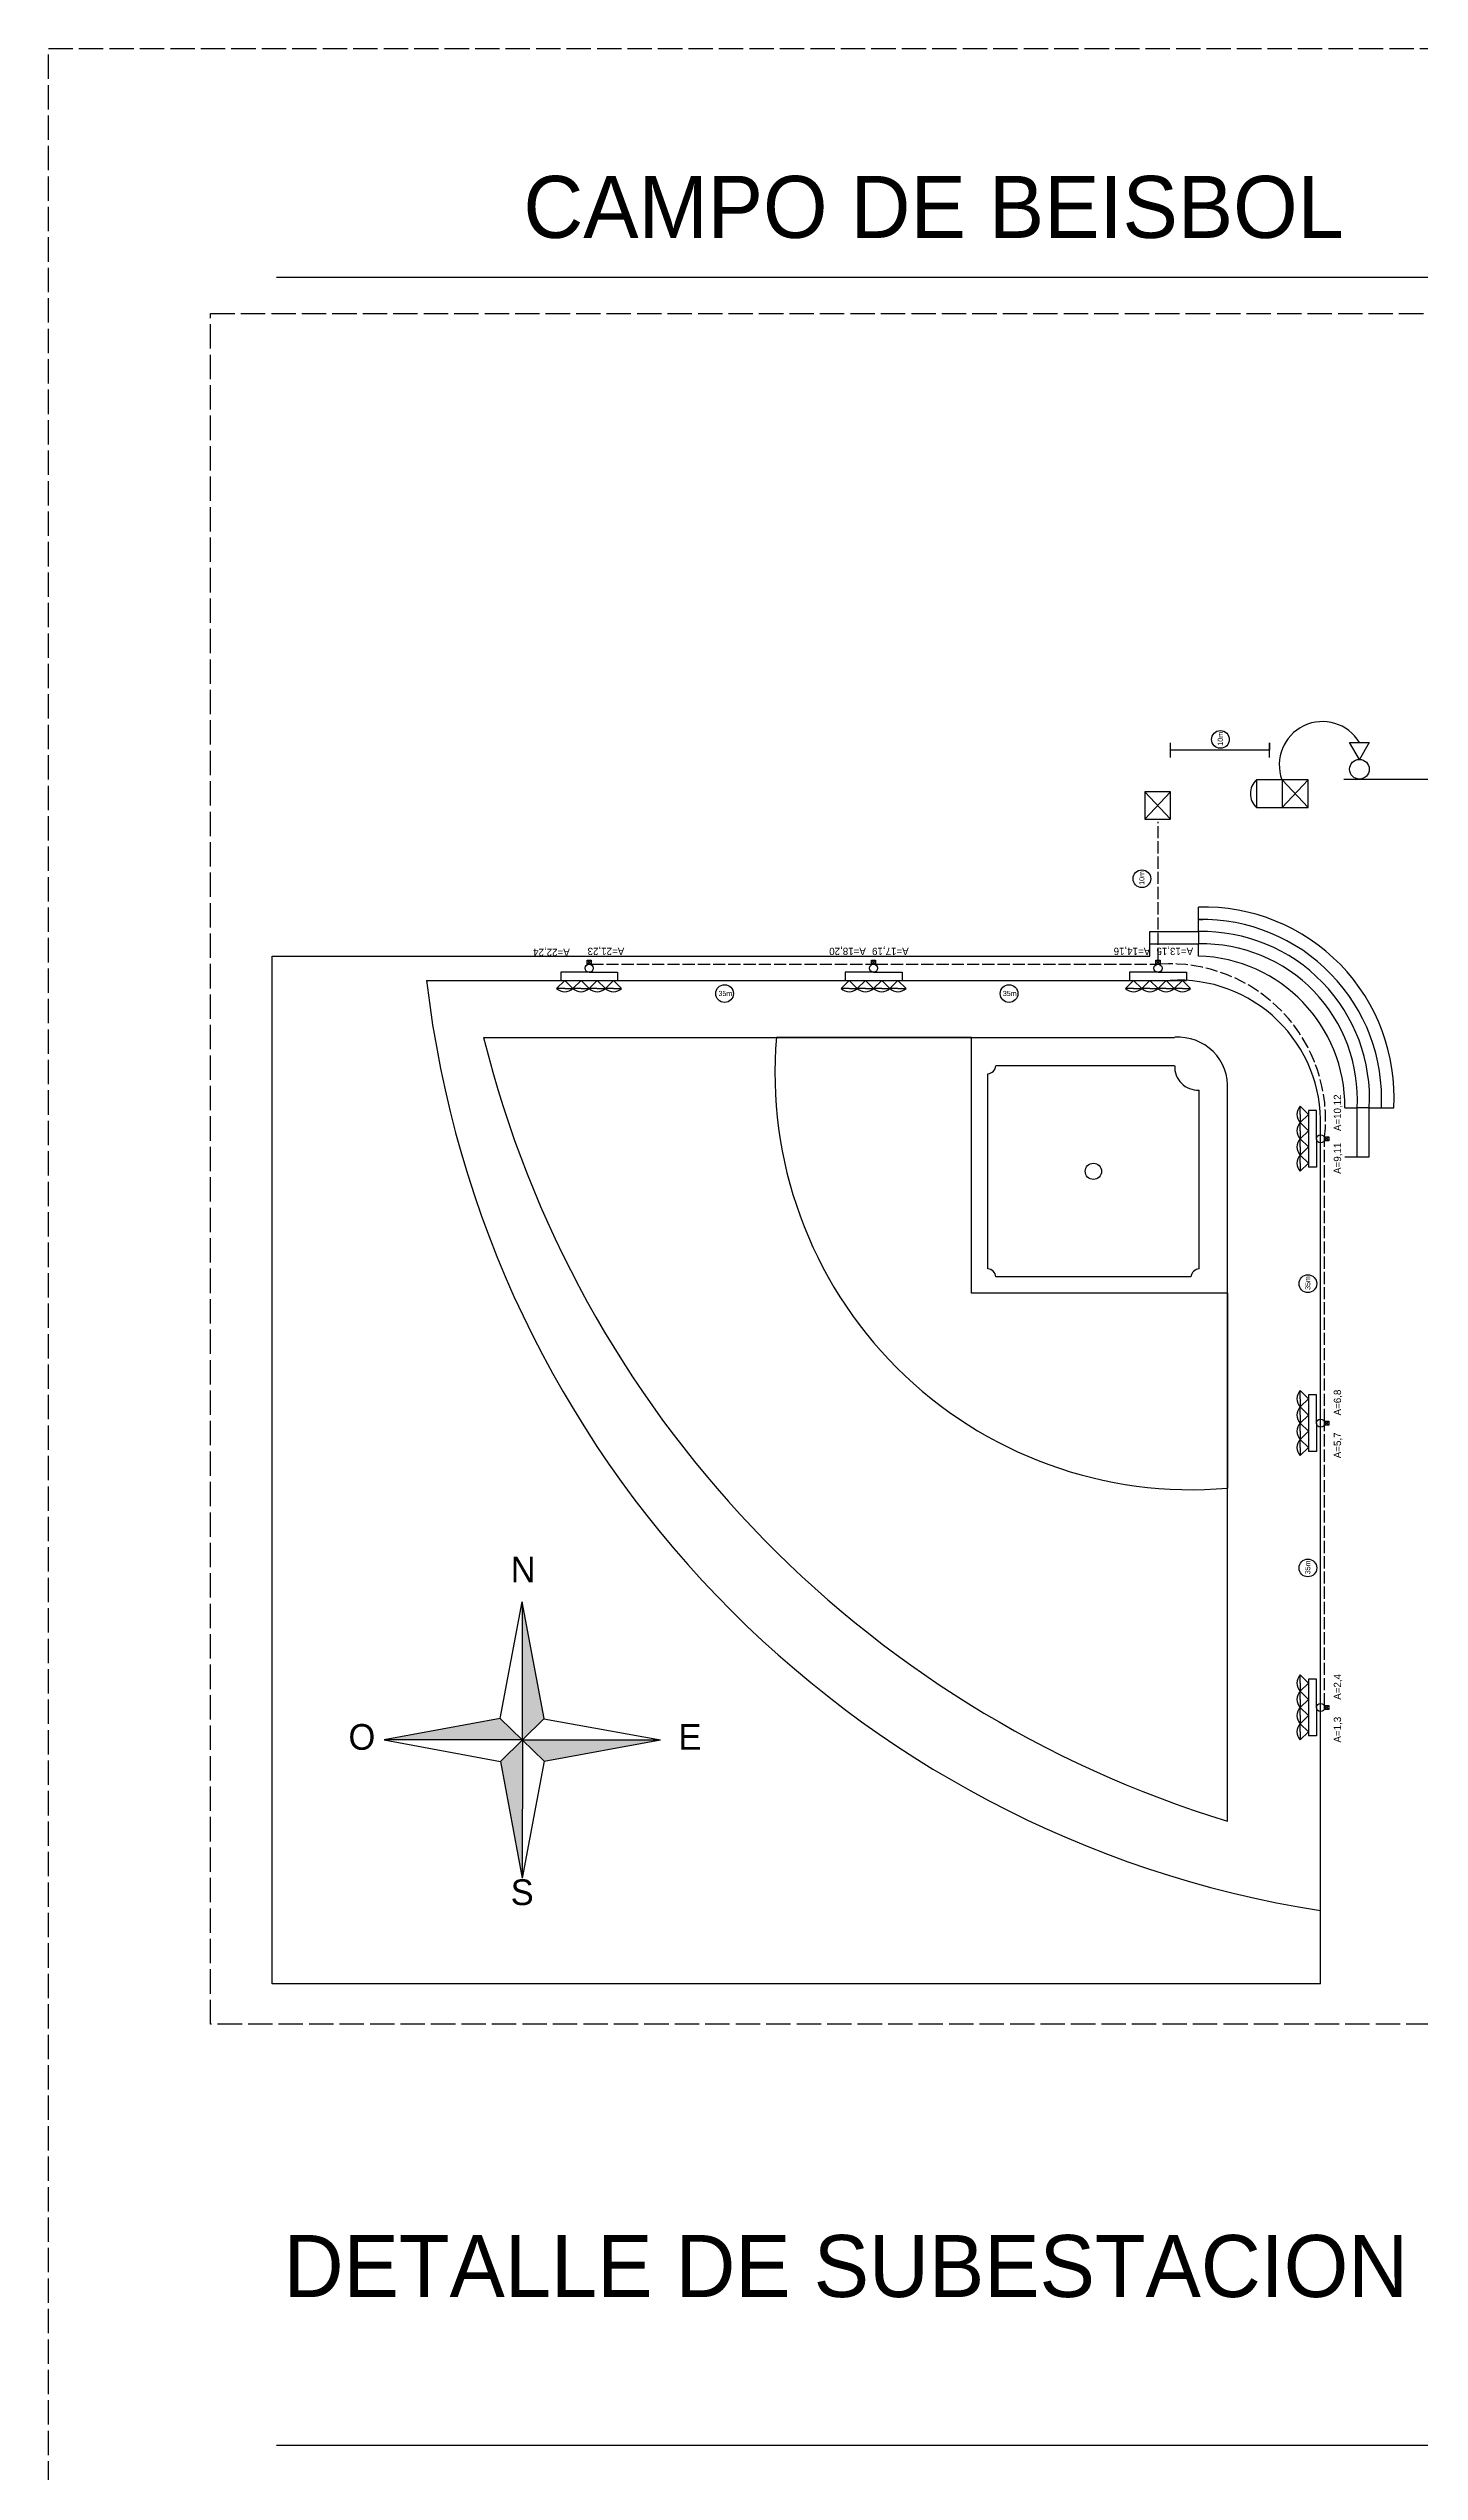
# Model space of a CAD drawing. Header units: millimetres. Extents: x 309 to 1209, y 302 to 902.
# Drawn here: x 309.2 to 477.9, y 603.5 to 901.8 of the extents above; entities that cross this region are included whole.
import ezdxf

# ---------------------------------------------------------------- set-up
doc = ezdxf.new("R2010")
doc.units = ezdxf.units.MM
doc.header["$LTSCALE"] = 0.5
doc.linetypes.add('ACAD_ISO02W100', pattern=[15, 12, -3])
doc.layers.add('Alumbrado', color=7, linetype='Continuous')
doc.layers.add('VISTA FRONTAL', color=7, linetype='Continuous')

msp = doc.modelspace()

# ---------------------------------------------------------------- hatches: boundary and pattern name
at = {"layer": 'Alumbrado', "ltscale": 0.1}
h = msp.add_hatch(color=153, dxfattribs=at)
h.paths.add_polyline_path([(367.52, 693.57), (367.54, 693.56), (370.22, 696.22), (367.53, 710.56)])
h.paths.add_polyline_path([(384.54, 693.57), (367.55, 693.57), (367.54, 693.56), (370.23, 690.94)])
h.paths.add_polyline_path([(367.54, 693.56), (364.86, 690.9), (367.53, 676.56)])
h.paths.add_polyline_path([(367.52, 693.57), (364.82, 696.2), (350.52, 693.57)])

# ---------------------------------------------------------------- linework, layer by layer
for p, q in [((364.82, 696.2), (367.53, 710.56)), ((367.53, 710.56), (367.52, 693.57)), ((370.22, 696.22), (367.53, 710.56)), ((364.82, 696.2), (350.52, 693.57)), ((364.82, 696.2), (370.23, 690.94)), ((370.22, 696.22), (364.86, 690.9)), ((370.17, 696.18), (384.54, 693.57)), ((367.52, 693.57), (350.52, 693.57)), ((350.52, 693.57), (364.86, 690.9)), ((367.54, 693.56), (367.53, 676.56)), ((367.55, 693.57), (384.54, 693.57)), ((370.23, 690.94), (384.54, 693.57)), ((364.86, 690.9), (367.53, 676.56)), ((370.23, 690.94), (367.53, 676.56))]:
    msp.add_line(p, q, dxfattribs=at)
at = {"layer": 'VISTA FRONTAL', "color": 23, "linetype": 'ACAD_ISO02W100', "ltscale": 0.5}
for p, q in [((309.23, 901.78), (1209.23, 901.78)), ((309.23, 301.78), (309.23, 901.78))]:
    msp.add_line(p, q, dxfattribs=at)
at = {"layer": 'VISTA FRONTAL', "color": 1, "ltscale": 0.5}
for p, q in [((337.3, 873.61), (507.29, 873.61)), ((337.3, 606.77), (507.29, 606.77))]:
    msp.add_line(p, q, dxfattribs=at)
at = {"layer": 'VISTA FRONTAL', "color": 0, "ltscale": 0.25}
for p, q in [((447.29, 814.48), (447.29, 816.31)), ((459.47, 815.39), (447.29, 815.39)), ((459.47, 814.48), (459.47, 816.31)), ((459.47, 816.31), (459.47, 815.39)), ((469.34, 816.34), (471.76, 816.34)), ((470.55, 814.26), (469.34, 816.34)), ((471.76, 816.34), (470.55, 814.26)), ((461.05, 811.75), (457.88, 811.75)), ((457.88, 811.75), (457.88, 808.35)), ((461.05, 808.35), (464.22, 811.75)), ((461.05, 811.75), (464.22, 808.35)), ((464.22, 811.75), (461.05, 811.75)), ((461.05, 811.75), (461.05, 808.35)), ((464.22, 808.35), (464.22, 811.75)), ((468.61, 811.84), (550.55, 811.84)), ((447.29, 810.29), (444.12, 810.29)), ((444.12, 810.29), (444.12, 806.89)), ((444.12, 810.29), (447.29, 806.89)), ((444.12, 806.89), (447.29, 810.29)), ((447.29, 806.89), (447.29, 810.29)), ((457.88, 808.35), (461.05, 808.35)), ((461.05, 808.35), (464.22, 808.35)), ((444.12, 806.89), (447.29, 806.89)), ((375.51, 789.56), (376.01, 789.06)), ((375.51, 789.06), (376.01, 789.56)), ((410.51, 789.06), (411.01, 789.56)), ((410.51, 789.56), (411.01, 789.06)), ((446.01, 789.56), (445.51, 789.06)), ((445.51, 789.56), (446.01, 789.06)), ((466.76, 767.81), (466.26, 767.31)), ((466.76, 767.31), (466.26, 767.81)), ((466.76, 732.81), (466.26, 732.31)), ((466.76, 732.31), (466.26, 732.81)), ((466.76, 697.81), (466.26, 697.31)), ((466.76, 697.31), (466.26, 697.81))]:
    msp.add_line(p, q, dxfattribs=at)
at = {"layer": 'VISTA FRONTAL', "color": 6, "linetype": 'ACAD_ISO02W100', "ltscale": 0.25}
msp.add_line((445.76, 789.56), (445.76, 806.56), dxfattribs=at)
at = {"layer": 'VISTA FRONTAL', "color": 0}
for p, q in [((450.76, 793.06), (450.76, 796.06)), ((450.76, 793.06), (450.76, 794.56)), ((450.76, 794.56), (451.29, 794.56)), ((444.76, 790.06), (444.76, 793.06)), ((444.76, 793.06), (450.76, 793.06)), ((444.76, 791.56), (450.76, 791.56)), ((450.76, 793.06), (450.76, 791.56)), ((450.76, 790.06), (450.76, 791.56)), ((336.76, 663.56), (336.76, 790.06)), ((336.76, 790.06), (444.76, 790.06)), ((375.51, 789.06), (375.51, 789.56)), ((375.51, 789.56), (376.01, 789.56)), ((376.01, 789.06), (375.51, 789.06)), ((376.01, 789.56), (376.01, 789.06)), ((410.51, 789.56), (411.01, 789.56)), ((410.51, 789.06), (410.51, 789.56)), ((411.01, 789.06), (410.51, 789.06)), ((411.01, 789.56), (411.01, 789.06)), ((445.51, 789.56), (446.01, 789.56)), ((445.51, 789.06), (445.51, 789.56)), ((446.01, 789.06), (445.51, 789.06)), ((446.01, 789.56), (446.01, 789.06)), ((355.76, 787.06), (447.24, 787.06)), ((362.76, 780.05), (447.81, 780.05)), ((422.81, 780.05), (398.81, 780.05)), ((422.81, 748.56), (422.81, 780.06)), ((424.81, 751.56), (424.81, 775.56)), ((447.81, 776.56), (425.81, 776.56)), ((450.81, 751.56), (450.81, 773.56)), ((454.31, 683.56), (454.31, 773.56)), ((468.76, 771.36), (470.26, 771.36)), ((470.26, 765.36), (470.26, 771.36)), ((471.76, 771.36), (470.26, 771.36)), ((471.76, 765.36), (471.76, 771.36)), ((471.76, 771.36), (474.76, 771.36)), ((471.76, 771.36), (473.26, 771.36)), ((471.76, 771.36), (473.26, 771.36)), ((473.26, 771.36), (473.26, 771.78)), ((465.76, 663.56), (465.76, 769.06)), ((466.26, 767.81), (466.76, 767.81)), ((466.26, 767.31), (466.26, 767.81)), ((466.76, 767.31), (466.26, 767.31)), ((466.76, 767.81), (466.76, 767.31)), ((454.31, 749.36), (454.31, 765.36)), ((468.76, 765.36), (471.76, 765.36)), ((449.81, 750.56), (425.81, 750.56)), ((454.31, 748.56), (454.31, 750.16)), ((454.31, 748.56), (422.81, 748.56)), ((454.31, 748.56), (454.31, 724.56)), ((466.26, 732.81), (466.76, 732.81)), ((466.26, 732.31), (466.26, 732.81)), ((466.76, 732.31), (466.26, 732.31)), ((466.76, 732.81), (466.76, 732.31)), ((466.26, 697.31), (466.26, 697.81)), ((466.26, 697.81), (466.76, 697.81)), ((466.76, 697.31), (466.26, 697.31)), ((466.76, 697.81), (466.76, 697.31)), ((465.76, 663.56), (465.76, 683.56)), ((465.76, 663.56), (465.76, 672.56)), ((465.76, 663.56), (336.76, 663.56))]:
    msp.add_line(p, q, dxfattribs=at)
at = {"layer": 'VISTA FRONTAL', "color": 2}
for p, q in [((375.76, 788.06), (372.26, 788.06)), ((372.26, 788.06), (372.26, 787.06)), ((375.76, 788.06), (379.26, 788.06)), ((379.26, 788.06), (379.26, 787.06)), ((407.26, 788.06), (407.26, 787.06)), ((410.76, 788.06), (407.26, 788.06)), ((410.76, 788.06), (414.26, 788.06)), ((414.26, 788.06), (414.26, 787.06)), ((442.26, 788.06), (442.26, 787.06)), ((445.76, 788.06), (442.26, 788.06)), ((445.76, 788.06), (449.26, 788.06)), ((449.26, 788.06), (449.26, 787.06)), ((371.76, 786.06), (372.76, 787.06)), ((372.76, 786.06), (371.76, 786.06)), ((372.26, 787.06), (379.26, 787.06)), ((372.26, 787.06), (379.26, 787.06)), ((372.76, 787.06), (373.76, 786.06)), ((372.76, 786.06), (373.76, 786.06)), ((373.76, 786.06), (374.76, 787.06)), ((374.76, 786.06), (373.76, 786.06)), ((374.76, 787.06), (375.76, 786.06)), ((374.76, 786.06), (375.76, 786.06)), ((375.76, 786.06), (376.76, 787.06)), ((376.76, 786.06), (375.76, 786.06)), ((376.76, 787.06), (377.76, 786.06)), ((376.76, 786.06), (377.76, 786.06)), ((377.76, 786.06), (378.76, 787.06)), ((378.76, 786.06), (377.76, 786.06)), ((378.76, 787.06), (379.76, 786.06)), ((378.76, 786.06), (379.76, 786.06)), ((406.76, 786.06), (407.76, 787.06)), ((407.76, 786.06), (406.76, 786.06)), ((407.26, 787.06), (414.26, 787.06)), ((407.76, 787.06), (408.76, 786.06)), ((407.76, 786.06), (408.76, 786.06)), ((408.76, 786.06), (409.76, 787.06)), ((409.76, 786.06), (408.76, 786.06)), ((409.76, 787.06), (410.76, 786.06)), ((409.76, 786.06), (410.76, 786.06)), ((410.76, 786.06), (411.76, 787.06)), ((411.76, 786.06), (410.76, 786.06)), ((411.76, 787.06), (412.76, 786.06)), ((411.76, 786.06), (412.76, 786.06)), ((412.76, 786.06), (413.76, 787.06)), ((413.76, 786.06), (412.76, 786.06)), ((413.76, 787.06), (414.76, 786.06)), ((413.76, 786.06), (414.76, 786.06)), ((441.76, 786.06), (442.76, 787.06)), ((442.76, 786.06), (441.76, 786.06)), ((442.26, 787.06), (449.26, 787.06)), ((442.76, 787.06), (443.76, 786.06)), ((442.76, 786.06), (443.76, 786.06)), ((443.76, 786.06), (444.76, 787.06)), ((444.76, 786.06), (443.76, 786.06)), ((444.76, 787.06), (445.76, 786.06)), ((444.76, 786.06), (445.76, 786.06)), ((445.76, 786.06), (446.76, 787.06)), ((446.76, 786.06), (445.76, 786.06)), ((446.76, 787.06), (447.76, 786.06)), ((446.76, 786.06), (447.76, 786.06)), ((447.76, 786.06), (448.76, 787.06)), ((448.76, 786.06), (447.76, 786.06)), ((448.76, 787.06), (449.76, 786.06)), ((448.76, 786.06), (449.76, 786.06)), ((463.26, 770.56), (463.26, 771.56)), ((463.26, 771.56), (464.26, 770.56)), ((463.26, 770.56), (463.26, 769.56)), ((464.26, 770.56), (463.26, 769.56)), ((463.26, 769.56), (464.26, 768.56)), ((463.26, 768.56), (463.26, 769.56)), ((464.26, 771.06), (464.26, 764.06)), ((465.26, 771.06), (464.26, 771.06)), ((465.26, 767.56), (465.26, 771.06)), ((464.26, 768.56), (463.26, 767.56)), ((463.26, 768.56), (463.26, 767.56)), ((463.26, 767.56), (464.26, 766.56)), ((463.26, 766.56), (463.26, 767.56)), ((465.26, 767.56), (465.26, 764.06)), ((464.26, 766.56), (463.26, 765.56)), ((463.26, 766.56), (463.26, 765.56)), ((463.26, 765.56), (464.26, 764.56)), ((463.26, 764.56), (463.26, 765.56)), ((464.26, 764.56), (463.26, 763.56)), ((463.26, 764.56), (463.26, 763.56)), ((465.26, 764.06), (464.26, 764.06)), ((463.26, 735.56), (463.26, 736.56)), ((463.26, 736.56), (464.26, 735.56)), ((463.26, 735.56), (463.26, 734.56)), ((464.26, 735.56), (463.26, 734.56)), ((463.26, 734.56), (464.26, 733.56)), ((463.26, 733.56), (463.26, 734.56)), ((464.26, 736.06), (464.26, 729.06)), ((465.26, 736.06), (464.26, 736.06)), ((465.26, 732.56), (465.26, 736.06)), ((464.26, 733.56), (463.26, 732.56)), ((463.26, 733.56), (463.26, 732.56)), ((463.26, 732.56), (464.26, 731.56)), ((463.26, 731.56), (463.26, 732.56)), ((464.26, 731.56), (463.26, 730.56)), ((463.26, 731.56), (463.26, 730.56)), ((465.26, 732.56), (465.26, 729.06)), ((463.26, 730.56), (464.26, 729.56)), ((463.26, 729.56), (463.26, 730.56)), ((464.26, 729.56), (463.26, 728.56)), ((463.26, 729.56), (463.26, 728.56)), ((465.26, 729.06), (464.26, 729.06)), ((463.26, 700.56), (463.26, 701.56)), ((463.26, 701.56), (464.26, 700.56)), ((465.26, 701.06), (464.26, 701.06)), ((464.26, 701.06), (464.26, 694.06)), ((465.26, 697.56), (465.26, 701.06)), ((463.26, 700.56), (463.26, 699.56)), ((464.26, 700.56), (463.26, 699.56)), ((463.26, 699.56), (464.26, 698.56)), ((463.26, 698.56), (463.26, 699.56)), ((464.26, 698.56), (463.26, 697.56)), ((463.26, 698.56), (463.26, 697.56)), ((463.26, 697.56), (464.26, 696.56)), ((463.26, 696.56), (463.26, 697.56)), ((464.26, 696.56), (463.26, 695.56)), ((463.26, 696.56), (463.26, 695.56)), ((463.26, 695.56), (464.26, 694.56)), ((463.26, 694.56), (463.26, 695.56)), ((465.26, 697.56), (465.26, 694.06)), ((464.26, 694.56), (463.26, 693.56)), ((463.26, 694.56), (463.26, 693.56)), ((465.26, 694.06), (464.26, 694.06))]:
    msp.add_line(p, q, dxfattribs=at)
at = {"layer": 'VISTA FRONTAL', "color": 6, "linetype": 'ACAD_ISO02W100', "lineweight": 25, "ltscale": 0.25}
for p, q in [((376.01, 789.06), (410.51, 789.06)), ((411.01, 789.06), (445.51, 789.06)), ((466.26, 732.81), (466.26, 767.31)), ((466.26, 697.81), (466.26, 732.31))]:
    msp.add_line(p, q, dxfattribs=at)
at = {"layer": 'VISTA FRONTAL'}
msp.add_line((465.76, 672.56), (465.76, 697.56), dxfattribs=at)
at = {"layer": 'VISTA FRONTAL', "color": 23, "linetype": 'ACAD_ISO02W100', "ltscale": 0.5}
msp.add_lwpolyline([(329.16, 869.17), (595.55, 869.17), (595.55, 658.58), (329.16, 658.58)], close=True, dxfattribs=at)
at = {"layer": 'VISTA FRONTAL', "color": 0, "ltscale": 0.25}
for centre, radius in [((453.44, 816.72), 1.09), ((470.55, 813.05), 1.21), ((443.78, 799.58), 1.09), ((392.43, 785.44), 1.09), ((427.43, 785.44), 1.09), ((464.2, 749.73), 1.09), ((464.2, 714.73), 1.09)]:
    msp.add_circle(centre, radius, dxfattribs=at)
at = {"layer": 'VISTA FRONTAL', "color": 2}
for centre in [(375.76, 788.56), (410.76, 788.56), (445.76, 788.56), (465.76, 767.56), (465.76, 732.56), (465.76, 697.56)]:
    msp.add_circle(centre, 0.5, dxfattribs=at)
at = {"layer": 'VISTA FRONTAL', "color": 0}
msp.add_circle((437.81, 763.56), 1, dxfattribs=at)
at = {"layer": 'VISTA FRONTAL', "color": 0, "ltscale": 0.25}
for centre, radius, start, end in [((466, 813.6), 5.32, 31.0687, 200.1474), ((459.43, 810.05), 2.3, 132.3886, 227.6114)]:
    msp.add_arc(centre, radius, start, end, dxfattribs=at)
at = {"layer": 'VISTA FRONTAL', "color": 0}
for centre, radius, start, end in [((451.45, 772.73), 23.35, 356.6445, 91.6956), ((451.17, 772.45), 22.11, 357.1743, 91.063), ((451.22, 772.5), 20.57, 356.8299, 91.2858), ((451.2, 772.47), 19.09, 356.6609, 91.3083), ((450.2, 771.51), 18.56, 359.548, 88.2666), ((486.12, 802.21), 131.24, 186.6277, 261.0757), ((448.29, 769.61), 17.48, 358.203, 93.4255), ((493.68, 812.58), 134.89, 193.9546, 253.0343), ((449.86, 775.61), 51.24, 175.0227, 274.9839), ((448.25, 773.99), 6.08, 355.9119, 94.1446), ((424.72, 776.66), 1.1, 275.0958, 354.9042), ((450.66, 776.41), 2.85, 176.9914, 273.0086), ((424.72, 750.46), 1.1, 5.0958, 84.9042), ((450.91, 750.46), 1.1, 95.0958, 174.9042)]:
    msp.add_arc(centre, radius, start, end, dxfattribs=at)
at = {"layer": 'VISTA FRONTAL', "color": 6, "linetype": 'ACAD_ISO02W100', "lineweight": 25, "ltscale": 0.25}
msp.add_arc((447.22, 769.94), 19.16, 353.6263, 93.6203, dxfattribs=at)
at = {"layer": 'VISTA FRONTAL', "color": 2}
for centre, start, end in [((372.76, 787.12), 226.6366, 313.3634), ((374.76, 787.12), 226.6366, 313.3634), ((376.76, 787.12), 226.6366, 313.3634), ((378.76, 787.12), 226.6366, 313.3634), ((407.76, 787.12), 226.6366, 313.3634), ((409.76, 787.12), 226.6366, 313.3634), ((411.76, 787.12), 226.6366, 313.3634), ((413.76, 787.12), 226.6366, 313.3634), ((442.76, 787.12), 226.6366, 313.3634), ((444.76, 787.12), 226.6366, 313.3634), ((446.76, 787.12), 226.6366, 313.3634), ((448.76, 787.12), 226.6366, 313.3634), ((464.32, 770.56), 136.6366, 223.3634), ((464.32, 768.56), 136.6366, 223.3634), ((464.32, 766.56), 136.6366, 223.3634), ((464.32, 764.56), 136.6366, 223.3634), ((464.32, 735.56), 136.6366, 223.3634), ((464.32, 733.56), 136.6366, 223.3634), ((464.32, 731.56), 136.6366, 223.3634), ((464.32, 729.56), 136.6366, 223.3634), ((464.32, 700.56), 136.6366, 223.3634), ((464.32, 698.56), 136.6366, 223.3634), ((464.32, 696.56), 136.6366, 223.3634), ((464.32, 694.56), 136.6366, 223.3634)]:
    msp.add_arc(centre, 1.46, start, end, dxfattribs=at)

# ---------------------------------------------------------------- texts
at = {"layer": 'Alumbrado', "ltscale": 0.1, "char_height": 3.1651, "width": 3.9233, "attachment_point": 1}
for s, insert in [('{\\fComic Sans MS|b0|i0|c0|p66;\\C133;N}', (366.11, 716.13)), ('{\\fComic Sans MS|b0|i0|c0|p66;\\C133;O}', (346.15, 695.52)), ('{\\fComic Sans MS|b0|i0|c0|p66;\\C133;E}', (386.75, 695.52)), ('{\\fComic Sans MS|b0|i0|c0|p66;\\C133;S}', (366.11, 676.4))]:
    msp.add_mtext(s, dxfattribs=dict(at, insert=insert))
at = {"layer": 'VISTA FRONTAL', "color": 0, "ltscale": 0.25, "attachment_point": 1}
for s, insert, char_height, width in [('{\\fComic Sans MS|b0|i0|c0|p66;CAMPO DE BEISBOL}', (367.67, 886.09), 7.6318, 210.4838), ('35m', (391.67, 785.77), 0.633, 1.5117), ('35m', (426.67, 785.77), 0.633, 1.5117), ('DETALLE DE SUBESTACION ELECTRICA', (338.17, 632.62), 7.6318, 210.4838)]:
    msp.add_mtext(s, dxfattribs=dict(at, insert=insert, char_height=char_height, width=width))
at = {"layer": 'VISTA FRONTAL', "color": 0, "ltscale": 0.25, "char_height": 0.633, "width": 1.5117, "attachment_point": 1, "rotation": 90}
for s, insert in [('10m', (453.11, 815.95)), ('10m', (443.45, 798.82)), ('35m', (463.87, 748.96)), ('35m', (463.87, 713.96))]:
    msp.add_mtext(s, dxfattribs=dict(at, insert=insert))
at = {"layer": 'VISTA FRONTAL', "color": 6, "ltscale": 0.25, "char_height": 0.8982, "width": 2.622, "attachment_point": 1}
for s, insert, rotation in [('{\\C2;A=22,24}', (373.38, 790.06), 180), ('{\\C2;A=21,23}', (380.08, 790.18), 180), ('{\\C2;A=18,20}', (409.81, 790.18), 180), ('{\\C2;A=17,19}', (415.08, 790.18), 180), ('{\\C2;A=14,16}', (444.81, 790.18), 180), ('{\\C2;A=13,15}', (450.08, 790.18), 180), ('{\\C2;A=10,12}', (467.39, 768.51), 90), ('{\\C2;A=9,11}', (467.39, 763.24), 90), ('{\\C2;A=6,8}', (467.39, 733.51), 90), ('{\\C2;A=5,7}', (467.39, 728.24), 90), ('{\\C2;A=2,4}', (467.39, 698.51), 90), ('{\\C2;A=1,3}', (467.39, 693.24), 90)]:
    msp.add_mtext(s, dxfattribs=dict(at, insert=insert, rotation=rotation))

doc.saveas('drawing.dxf')
